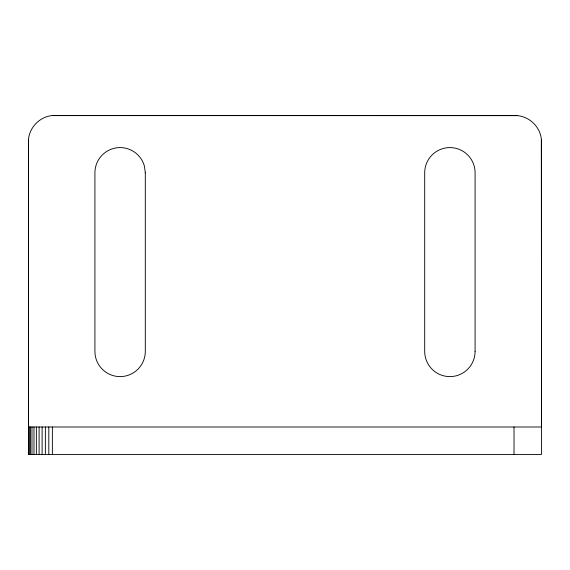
<?xml version="1.0" encoding="UTF-8"?>
<svg xmlns="http://www.w3.org/2000/svg" width="570" height="570" viewBox="0 0 570 570"><rect width="100%" height="100%" fill="white"/><g stroke="black" fill="none" stroke-linecap="round" stroke-linejoin="round"><path stroke-width="0.85" d="M28.571 139.365L28.5 426.994L541.5 426.994L541.372 139.386C540.203 125.885 527.549 114.848 514.019 115.525L55.981 115.525C41.047 114.42 27.396 128.072 28.5 143.006L28.5 454.475L541.5 454.475L541.372 139.386M52.34 115.603L517.645 115.653M514.019 426.994L514.019 454.475M52.369 426.994L52.369 454.475M48.806 426.994L48.806 454.475M45.372 426.994L45.372 454.475M42.109 426.994L42.109 454.475M39.095 426.994L39.095 454.475M36.366 426.994L36.366 454.475M33.986 426.994L33.986 454.475M31.991 426.994L31.991 454.475M30.424 426.994L30.424 454.475M29.305 426.994L29.305 454.475M28.664 426.994L28.664 454.475M145.3 172.781L144.438 166.262A25.194 25.194 0 0 0 120.106 147.587A25.194 25.194 0 0 0 94.912 172.781L94.912 351.412A25.194 25.194 0 0 0 120.106 376.606A25.194 25.194 0 0 0 145.3 351.412L145.3 172.781M475.088 351.412L475.088 172.781A25.194 25.194 0 0 0 449.894 147.587A25.194 25.194 0 0 0 424.7 172.781L424.7 351.412A25.194 25.194 0 0 0 449.894 376.606A25.194 25.194 0 0 0 475.088 351.412"/></g></svg>
